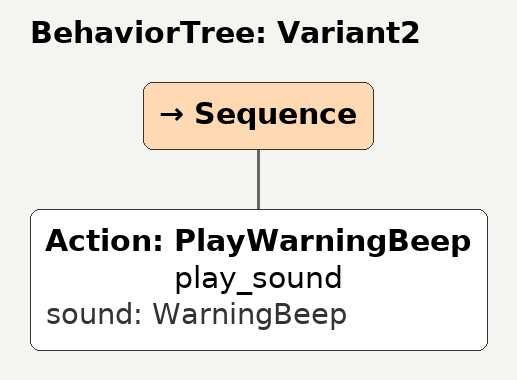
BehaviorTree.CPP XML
<?xml version="1.0" encoding="UTF-8"?>
<root>
 <BehaviorTree ID="Variant2">
    <Sequence>
       <Action ID="PlayWarningBeep" name="play_sound" sound="WarningBeep"/>
    </Sequence>
 </BehaviorTree>
</root>
